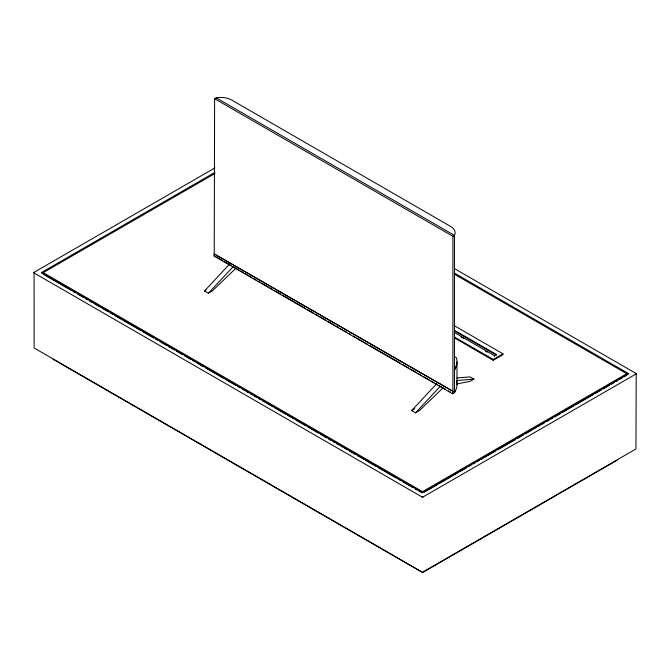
<?xml version="1.0" encoding="UTF-8"?>
<svg xmlns="http://www.w3.org/2000/svg" width="670" height="670" viewBox="0 0 670 670"><rect width="100%" height="100%" fill="white"/><g stroke="black" fill="none" stroke-linecap="round" stroke-linejoin="round"><path stroke-width="1" d="M422.092 571.987L34.12 347.973L34.086 272.313M635.914 373.383L635.914 374.053M235.622 268.519L212.281 290.981L208.387 293.226L204.501 290.981L229.634 264.03M208.387 293.226L233.528 266.275M442.778 388.123L419.437 410.584L415.551 412.829L411.656 410.584L436.798 383.625M415.551 412.829L439.989 386.623M214.224 256.166L214.609 98.716L216.167 97.82A15.494 8.944 0 0 1 231.694 100.039L450.6 226.427A15.494 8.944 0 0 1 454.453 235.388L454.453 392.612L452.51 393.734L214.224 256.166L214.224 253.922L452.895 391.263L214.224 253.922M214.97 167.877L33.5 272.648L422.536 497.249L636.5 373.718L454.654 268.729M214.911 172.399L41.28 272.648L422.536 492.76L628.72 373.718L454.846 273.335M42.185 273.251L214.936 173.513M204.501 290.981L206.05 290.085M214.609 98.716L452.895 236.284L454.453 235.388L216.167 97.82M454.746 332.722L494.485 355.67L496.47 354.522L454.922 330.536M454.469 337.035L493.246 359.422L502.969 353.81L502.969 354.706L493.246 360.326L454.469 337.94M411.656 410.584L414.772 408.784M456.898 377.972L470.013 376.892L473.899 379.136L470.013 381.381L456.823 383.918M424.336 492.165L437.895 484.343M439.704 483.296L458.682 472.342M460.491 471.295L466.814 467.643M468.623 466.596L471.337 465.039M473.137 463.992L474.946 462.945M476.755 461.906L479.469 460.34M481.278 459.293L483.078 458.255M484.887 457.208L495.733 450.944M497.542 449.905L515.615 439.47M517.424 438.423L523.747 434.771M525.556 433.733L531.88 430.073M533.688 429.034L536.402 427.468M538.211 426.422L540.02 425.383M541.821 424.336L544.534 422.77M546.343 421.732L549.057 420.165M550.857 419.118L552.666 418.08M554.475 417.033L560.798 413.382M562.607 412.335L573.453 406.079M575.262 405.032L593.335 394.597M595.144 393.55L601.467 389.898M603.276 388.86L609.6 385.208M611.409 384.161L614.122 382.595M615.931 381.557L617.74 380.51M619.541 379.463L622.254 377.897M624.063 376.858L625.872 375.811M422.971 571.987L635.947 448.984L636.207 373.718M617.045 460.273L422.536 572.574L52.955 359.204M423.113 496.914L421.949 496.914M456.756 380.552L473.899 379.136M454.771 274.415L627.815 374.321M454.277 325.695L502.969 353.81M454.922 331.215L496.47 355.201M461.069 337.052L463.774 338.61M485.457 351.13L487.257 352.169M454.637 356.783L456.438 357.822A42.495 24.539 0 0 1 454.453 370.15A15.494 8.944 0 0 0 454.687 365.359M215.522 256.468L222.767 260.647M224.576 261.694L230.924 265.353M232.733 266.4L239.073 270.06M240.89 271.107L243.604 272.682M245.421 273.728L247.23 274.775M249.039 275.814L251.761 277.388M253.57 278.435L256.292 280.001M258.101 281.048L259.91 282.095M261.727 283.142L268.067 286.802M269.876 287.849L272.598 289.415M274.407 290.462L280.755 294.122M282.564 295.168L305.219 308.25M307.028 309.297L313.367 312.957M315.185 314.004L317.898 315.57M319.707 316.617L326.055 320.277M327.865 321.324L334.204 324.984M336.022 326.03L338.735 327.605M340.553 328.652L342.362 329.699M344.171 330.746L346.892 332.312M348.702 333.359L350.519 334.405M353.232 335.972L355.041 337.018M356.859 338.065L363.199 341.725M365.008 342.772L367.729 344.338M369.538 345.385L400.35 363.173M402.159 364.22L408.499 367.88M410.316 368.927L416.656 372.587M418.465 373.634L421.187 375.2M422.996 376.247L429.336 379.915M431.153 380.954L433.867 382.528M435.684 383.575L437.493 384.622M439.302 385.669L445.651 389.329M448.364 390.895L450.173 391.942M44.128 274.742L71.288 290.42M73.097 291.467L74.906 292.514M77.628 294.08L83.959 297.74M85.777 298.786L87.586 299.825M89.395 300.872L92.108 302.446M93.917 303.485L100.257 307.145M102.066 308.192L108.406 311.852M110.215 312.898L112.928 314.465M114.746 315.511L121.077 319.171M122.886 320.21L140.993 330.662M142.802 331.709L153.665 337.981M155.482 339.028L157.291 340.075M160.004 341.641L166.344 345.301M168.153 346.348L169.962 347.387M171.771 348.434L174.493 350M176.302 351.047L182.634 354.706M184.451 355.753L190.783 359.413M192.592 360.46L195.313 362.026M197.122 363.073L203.454 366.724M205.271 367.771L223.37 378.223M225.187 379.27L236.049 385.543M237.858 386.59L239.667 387.637M242.381 389.203L244.198 390.25M246.007 391.297L248.721 392.863M250.53 393.91L252.339 394.948M254.156 395.995L256.87 397.561M258.679 398.608L260.488 399.655M262.297 400.702L265.019 402.268M266.828 403.315L273.167 406.975M274.976 408.022L285.839 414.286M287.648 415.333L293.988 418.993M295.797 420.04L305.755 425.785M307.564 426.832L318.426 433.105M320.235 434.152L326.575 437.812M328.384 438.85L331.097 440.425M332.915 441.471L334.724 442.51M336.533 443.557L339.246 445.123M341.055 446.17L342.873 447.217M344.682 448.264L347.395 449.83M349.204 450.877L355.544 454.536M357.353 455.575L363.693 459.235M365.502 460.282L376.364 466.555M378.173 467.601L396.28 478.053M398.089 479.1L400.802 480.666M402.62 481.713L408.951 485.373M410.76 486.412L412.578 487.458M415.291 489.025L417.1 490.072M418.909 491.118L421.631 492.685M626.777 375.292L626.777 373.718L422.536 491.638L43.223 272.648L43.223 274.223M494.485 355.67L494.485 356.34M493.246 359.422L493.246 360.326M456.99 361.976L456.99 384.438M452.895 236.284L452.895 393.508M452.51 391.489L452.51 393.734M455.031 391.037A15.494 8.944 0 0 1 454.453 392.612A42.495 24.539 0 0 0 456.689 381.314"/></g></svg>
